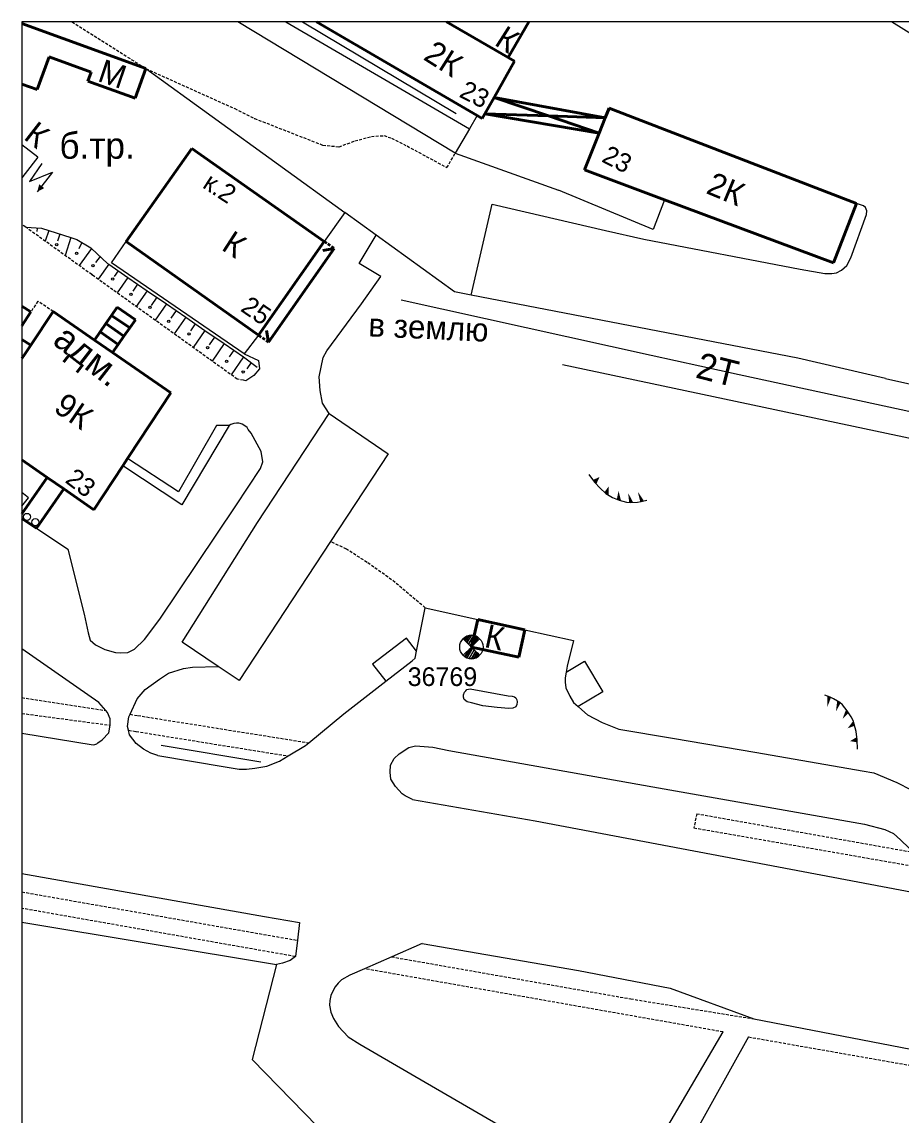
# Model space of a CAD drawing. Extents: x 1000 to 4000, y -5000 to -1000.
# Drawn here: x 2000 to 2150.5, y -1187.3 to -1000 of the extents above; entities that cross this region are included whole.
import ezdxf
from ezdxf.enums import TextEntityAlignment as Align

# ---------------------------------------------------------------- set-up
doc = ezdxf.new("R2010")
doc.units = 0
doc.header["$MEASUREMENT"] = 0
doc.linetypes.add('DASHED', pattern=[0.75, 0.5, -0.25])
for name, color, linetype in [('1', 7, 'CONTINUOUS'), ('11', 7, 'CONTINUOUS'), ('13', 7, 'CONTINUOUS'), ('14', 7, 'CONTINUOUS'), ('16', 7, 'CONTINUOUS'), ('17', 7, 'CONTINUOUS'), ('18', 7, 'CONTINUOUS'), ('19', 7, 'CONTINUOUS'), ('2', 7, 'CONTINUOUS'), ('24', 7, 'CONTINUOUS'), ('37', 7, 'CONTINUOUS'), ('40', 7, 'CONTINUOUS'), ('7', 7, 'CONTINUOUS'), ('CONSTRUCTION_CLASS', 7, 'CONTINUOUS')]:
    doc.layers.add(name, color=color, linetype=linetype)
doc.styles.get("Standard").update_dxf_attribs({"font": 'txt', "height": 0.2})

msp = doc.modelspace()

# ---------------------------------------------------------------- linework, layer by layer
at = {"layer": '1', "color": 253, "linetype": 'Continuous', "lineweight": 0}
for p, q in [((2000, -1000), (2000, -2000)), ((3000, -1000), (2000, -1000))]:
    msp.add_line(p, q, dxfattribs=at)
at = {"layer": '11', "color": 253, "linetype": 'Continuous', "lineweight": 0}
for p, q in [((2021.24, -1008.01), (2055.27, -1032.63)), ((2108.09, -1035.55), (2091.86, -1028.84)), ((2110.04, -1030.47), (2108.09, -1035.55)), ((2055.27, -1032.63), (2051.78, -1037.61)), ((2060.66, -1036.53), (2055.27, -1032.63)), ((2074.05, -1046.23), (2060.66, -1036.53)), ((2015.37, -1041.25), (2017.88, -1037.6)), ((2038.08, -1056.87), (2015.37, -1041.25)), ((2076.93, -1046.79), (2074.05, -1046.23)), ((2132.89, -1057.62), (2076.93, -1046.79)), ((2040.5, -1053.66), (2038.08, -1056.87)), ((2147.86, -1061.07), (2132.89, -1057.62)), ((2147.86, -1061.07), (2167.99, -1065.7)), ((2040.36, -1085.75), (2052.64, -1067.06)), ((2052.64, -1067.06), (2062.7, -1073.98)), ((2033.35, -1069.16), (2026.81, -1080.51)), ((2035.47, -1069.16), (2027.4, -1082.71)), ((2026.81, -1080.51), (2018.11, -1074.77)), ((2062.7, -1073.98), (2052.82, -1089.03)), ((2027.4, -1082.71), (2017.28, -1076.03)), ((2027.46, -1106.23), (2040.36, -1085.75)), ((2052.82, -1089.03), (2037.18, -1112.84)), ((2033.59, -1110.4), (2027.46, -1106.23)), ((2037.18, -1112.84), (2033.59, -1110.4)), ((2000, -1154.23), (2043.61, -1161.45)), ((2043.61, -1161.45), (2039.45, -1177.71)), ((2039.45, -1177.71), (2057.03, -1195.76))]:
    msp.add_line(p, q, dxfattribs=at)
at = {"layer": '11', "color": 253, "linetype": 'DASHED', "lineweight": 0}
for p, q in [((2000.66, -1035.17), (2000, -1034.71)), ((2011.96, -1043.3), (2000.66, -1035.17))]:
    msp.add_line(p, q, dxfattribs=at)
msp.add_point((2011.96, -1043.3), dxfattribs=at)
at = {"layer": '13', "color": 253, "linetype": 'Continuous', "lineweight": 40}
for p, q in [((2077.98, -1016.05), (2050.46, -1000)), ((2072.72, -1000), (2083.27, -1006.11)), ((2083.27, -1006.11), (2086.83, -1000)), ((2000, -1000.29), (2021.24, -1008.01)), ((2004.65, -1005.99), (2002.62, -1011.6)), ((2011.85, -1008.6), (2004.65, -1005.99)), ((2084.36, -1006.74), (2080.85, -1012.93)), ((2083.27, -1006.11), (2084.36, -1006.74)), ((2011.29, -1010.14), (2011.85, -1008.6)), ((2021.24, -1008.01), (2019.4, -1013.08)), ((2002.62, -1011.6), (2000, -1010.7)), ((2019.4, -1013.08), (2011.29, -1010.14)), ((2080.85, -1012.93), (2079.26, -1015.74)), ((2080.85, -1012.93), (2090.18, -1016.12)), ((2080.85, -1012.93), (2099.89, -1016.45)), ((2099.89, -1016.45), (2100.57, -1014.77)), ((2100.57, -1014.77), (2142.93, -1031.1)), ((2078.81, -1016.54), (2077.98, -1016.05)), ((2079.26, -1015.74), (2078.81, -1016.54)), ((2079.26, -1015.74), (2090.18, -1016.12)), ((2079.26, -1015.74), (2098.85, -1019.07)), ((2090.18, -1016.12), (2098.85, -1019.07)), ((2090.18, -1016.12), (2099.89, -1016.45)), ((2098.85, -1019.07), (2099.89, -1016.45)), ((2096.35, -1025.36), (2098.85, -1019.07)), ((2017.88, -1037.6), (2029.08, -1021.67)), ((2029.08, -1021.67), (2051.78, -1037.61)), ((2110.04, -1030.47), (2096.35, -1025.36)), ((2138.98, -1041.26), (2110.04, -1030.47)), ((2142.93, -1031.1), (2138.98, -1041.26)), ((2040.5, -1053.66), (2017.88, -1037.6)), ((2051.78, -1037.61), (2040.5, -1053.66)), ((2053.48, -1038.81), (2042.22, -1054.84)), ((2053.48, -1038.81), (2051.51, -1039.15)), ((2001.52, -1049.69), (2000, -1048.72)), ((2000, -1052.09), (2001.52, -1049.69)), ((2001.53, -1055.37), (2005.36, -1049.6)), ((2005.36, -1049.6), (2012.42, -1054.5)), ((2014.38, -1051.68), (2015.35, -1050.27)), ((2015.35, -1050.27), (2016.33, -1048.86)), ((2015.35, -1050.27), (2018.46, -1052.42)), ((2016.33, -1048.86), (2019.43, -1051.02)), ((2013.4, -1053.08), (2014.38, -1051.68)), ((2014.38, -1051.68), (2017.48, -1053.83)), ((2018.46, -1052.42), (2017.48, -1053.83)), ((2019.43, -1051.02), (2018.46, -1052.42)), ((2012.42, -1054.5), (2013.4, -1053.08)), ((2013.4, -1053.08), (2016.51, -1055.24)), ((2017.48, -1053.83), (2016.51, -1055.24)), ((2042.22, -1054.84), (2041.88, -1052.87)), ((2001.53, -1055.37), (2000, -1054.4)), ((2000.52, -1056.9), (2001.53, -1055.37)), ((2012.42, -1054.5), (2015.53, -1056.65)), ((2016.51, -1055.24), (2015.53, -1056.65)), ((2000, -1057.69), (2000.52, -1056.9)), ((2015.53, -1056.65), (2025.51, -1063.56)), ((2025.51, -1063.56), (2018.33, -1074.43)), ((2018.11, -1074.77), (2017.28, -1076.03)), ((2018.33, -1074.43), (2018.11, -1074.77)), ((2004.34, -1078.03), (2000, -1075.03)), ((2017.28, -1076.03), (2012.3, -1083.56)), ((2000, -1084.29), (2004.34, -1078.03)), ((2007.16, -1079.99), (2004.34, -1078.03)), ((2002.48, -1086.75), (2007.16, -1079.99)), ((2012.3, -1083.56), (2007.16, -1079.99)), ((2000, -1085.08), (2002.48, -1086.75)), ((2076.97, -1107.08), (2078.06, -1102.39)), ((2078.06, -1102.39), (2086.09, -1104.12)), ((2086.09, -1104.12), (2085.08, -1108.83)), ((2085.08, -1108.83), (2076.97, -1107.08))]:
    msp.add_line(p, q, dxfattribs=at)
at = {"layer": '13', "color": 253, "linetype": 'DASHED', "lineweight": 40}
for p, q in [((2051.78, -1037.61), (2053.48, -1038.81)), ((2042.22, -1054.84), (2040.5, -1053.66))]:
    msp.add_line(p, q, dxfattribs=at)
at = {"layer": '14', "color": 253, "linetype": 'Continuous', "lineweight": 0}
for p, q in [((2097.05, -1077.54), (2098.06, -1078.84)), ((2098.06, -1078.84), (2099.03, -1079.89)), ((2099.03, -1079.89), (2100.01, -1080.76)), ((2100.01, -1080.76), (2100.54, -1081.14)), ((2100.54, -1081.14), (2101.12, -1081.47)), ((2101.12, -1081.47), (2102.29, -1081.94)), ((2102.29, -1081.94), (2103.54, -1082.29)), ((2103.54, -1082.29), (2104.14, -1082.34)), ((2104.14, -1082.34), (2105.41, -1082.26)), ((2105.41, -1082.26), (2106.02, -1082.15)), ((2106.02, -1082.15), (2106.99, -1081.93)), ((2138.4, -1115.68), (2137.48, -1115.31)), ((2138.96, -1115.94), (2138.4, -1115.68)), ((2140.05, -1116.6), (2138.96, -1115.94)), ((2140.51, -1116.99), (2140.05, -1116.6)), ((2141.33, -1117.99), (2140.51, -1116.99)), ((2142.02, -1119.05), (2141.33, -1117.99)), ((2142.31, -1119.66), (2142.02, -1119.05)), ((2142.52, -1120.27), (2142.31, -1119.66)), ((2142.83, -1121.55), (2142.52, -1120.27)), ((2143.02, -1122.96), (2142.83, -1121.55)), ((2143.1, -1124.6), (2143.02, -1122.96))]:
    msp.add_line(p, q, dxfattribs=at)
for points in [[(2098.35, -1079.19), (2097.77, -1078.48), (2098.91, -1077.95)], [(2100.46, -1081.09), (2099.76, -1080.57), (2100.5, -1079.52)], [(2102.6, -1082.04), (2101.87, -1081.77), (2102.16, -1080.36)], [(2106.51, -1082.04), (2105.87, -1082.17), (2105.46, -1080.5)], [(2104.68, -1082.34), (2103.98, -1082.33), (2103.81, -1080.71)], [(2137.93, -1115.49), (2138.53, -1115.75), (2137.91, -1117.36)], [(2139.61, -1116.3), (2140.17, -1116.7), (2139.38, -1118.13)], [(2141.14, -1117.73), (2141.58, -1118.37), (2140.53, -1119.37)], [(2142.34, -1119.74), (2142.62, -1120.57), (2141.41, -1121)], [(2142.98, -1122.5), (2143.05, -1123.42), (2141.82, -1123.2)]]:
    msp.add_solid(points, dxfattribs=at)
at = {"layer": '16', "color": 253, "linetype": 'Continuous', "lineweight": 0}
for p, q in [((2002.72, -1023.15), (2000, -1021.06)), ((2002.72, -1023.15), (2000.55, -1025.99)), ((2003.43, -1024.25), (2001.31, -1027.32)), ((2000.55, -1025.99), (2000, -1026.71)), ((2001.31, -1027.32), (2005.26, -1025.74)), ((2005.26, -1025.74), (2002.63, -1029.12))]:
    msp.add_line(p, q, dxfattribs=at)
msp.add_solid([(2002.63, -1029.12), (2002.96, -1027.82), (2003.83, -1028.47)], dxfattribs=at)
at = {"layer": '18', "color": 253, "linetype": 'Continuous', "lineweight": 0}
for p, q in [((2064.92, -1047.63), (2107.75, -1057.12)), ((2107.75, -1057.12), (2116.08, -1058.92)), ((2116.08, -1058.92), (2122.81, -1060.38)), ((2122.81, -1060.38), (2171.6, -1070.98))]:
    msp.add_line(p, q, dxfattribs=at)
at = {"layer": '2', "color": 253, "linetype": 'Continuous', "lineweight": 0}
msp.add_circle((2076.97, -1107.08), 2, dxfattribs=at)
msp.add_3dface([(2075.55, -1108.49), (2076.97, -1107.08), (2075.55, -1108.49)], dxfattribs=at)
at = {"layer": '24', "color": 253, "linetype": 'DASHED', "lineweight": 0}
for p, q in [((2008.59, -1000), (2021.24, -1008.01)), ((2021.24, -1008.01), (2036.44, -1014.86)), ((2036.44, -1014.86), (2039.83, -1016.54)), ((2039.83, -1016.54), (2051.54, -1021.13)), ((2054.31, -1021.39), (2057.03, -1020.4)), ((2057.03, -1020.4), (2059.84, -1019.62)), ((2059.84, -1019.62), (2062.01, -1019.49)), ((2062.01, -1019.49), (2063.31, -1019.92)), ((2063.31, -1019.92), (2065.95, -1021.26)), ((2051.54, -1021.13), (2054.31, -1021.39)), ((2065.95, -1021.26), (2072.77, -1024.96)), ((2072.77, -1024.96), (2074.21, -1022.49)), ((2036.88, -1061.21), (2011.96, -1043.3)), ((2002.73, -1047.86), (2001.52, -1049.69)), ((2005.36, -1049.6), (2002.73, -1047.86)), ((2037.95, -1061.4), (2036.88, -1061.21)), ((2055.56, -1090.3), (2052.82, -1089.03)), ((2059.1, -1092.58), (2055.56, -1090.3)), ((2063.31, -1095.55), (2059.1, -1092.58)), ((2069.07, -1100.36), (2063.31, -1095.55)), ((2000, -1115.74), (2014.35, -1117.96)), ((2000, -1118.45), (2015.1, -1120.47)), ((2018.53, -1118.61), (2019.85, -1118.82)), ((2019.85, -1118.82), (2049.16, -1123.49)), ((2018.25, -1121.35), (2019.56, -1121.55)), ((2019.56, -1121.55), (2045.59, -1125.74)), ((2115.54, -1135.63), (2115.08, -1138.06)), ((2115.54, -1135.63), (2152.41, -1142.2)), ((2115.08, -1138.06), (2154.46, -1144.92)), ((2000, -1149.03), (2047.17, -1157.32)), ((2046.85, -1160.11), (2000, -1151.85)), ((2063.32, -1160.15), (2104.25, -1167.35)), ((2120.08, -1173.02), (2058.66, -1162.19)), ((2104.25, -1167.35), (2125.34, -1170.78)), ((2124.42, -1173.87), (2156.45, -1179.5))]:
    msp.add_line(p, q, dxfattribs=at)
at = {"layer": '24', "color": 253, "linetype": 'Continuous', "lineweight": 0}
for p, q in [((2074.21, -1022.49), (2036.96, -1000)), ((2045.19, -1000), (2076.63, -1018.35)), ((2175.6, -1016.72), (2148.89, -1000)), ((2077.98, -1016.05), (2076.63, -1018.35)), ((2076.63, -1018.35), (2074.21, -1022.49)), ((2074.21, -1022.49), (2091.86, -1028.84)), ((2076.93, -1046.79), (2080.53, -1031.25)), ((2080.53, -1031.25), (2099.92, -1035.72)), ((2144.1, -1031.49), (2142.93, -1031.1)), ((2144.46, -1031.81), (2144.1, -1031.49)), ((2144.7, -1032.37), (2144.46, -1031.81)), ((2141.91, -1040.44), (2144.62, -1032.97)), ((2144.62, -1032.97), (2144.7, -1032.37)), ((2057.75, -1041.37), (2060.66, -1036.53)), ((2099.92, -1035.72), (2106.49, -1037.24)), ((2106.49, -1037.24), (2133.25, -1042.36)), ((2141.27, -1041.76), (2141.91, -1040.44)), ((2061.46, -1043.6), (2057.75, -1041.37)), ((2133.25, -1042.36), (2137.51, -1043.12)), ((2138.67, -1043.08), (2139.47, -1042.96)), ((2139.47, -1042.96), (2140.35, -1042.56)), ((2140.35, -1042.56), (2141.27, -1041.76)), ((2058.16, -1048.32), (2061.46, -1043.6)), ((2137.51, -1043.12), (2138.67, -1043.08)), ((2052.24, -1056.36), (2058.16, -1048.32)), ((2038.08, -1056.87), (2040.52, -1058)), ((2040.52, -1058), (2040.67, -1059.41)), ((2050.93, -1060.83), (2051.61, -1057.5)), ((2051.61, -1057.5), (2052.24, -1056.36)), ((2040.67, -1059.41), (2039.71, -1060.55)), ((2038.36, -1061.47), (2037.95, -1061.4)), ((2039.71, -1060.55), (2038.36, -1061.47)), ((2051.05, -1063.17), (2050.93, -1060.83)), ((2051.5, -1065.33), (2051.05, -1063.17)), ((2052.64, -1067.06), (2051.5, -1065.33)), ((2035.47, -1069.16), (2033.35, -1069.16)), ((2035.78, -1068.99), (2035.47, -1069.16)), ((2036.29, -1068.82), (2035.78, -1068.99)), ((2036.74, -1068.74), (2036.29, -1068.82)), ((2037.13, -1068.73), (2036.74, -1068.74)), ((2037.35, -1068.77), (2037.13, -1068.73)), ((2037.71, -1068.9), (2037.35, -1068.77)), ((2038.17, -1069.2), (2037.71, -1068.9)), ((2038.58, -1069.51), (2038.17, -1069.2)), ((2038.77, -1069.8), (2038.58, -1069.51)), ((2039.28, -1070.44), (2038.77, -1069.8)), ((2039.96, -1071.73), (2039.28, -1070.44)), ((2040.99, -1073.62), (2039.96, -1071.73)), ((2041.28, -1075.38), (2040.99, -1073.62)), ((2036.62, -1082.88), (2040.88, -1076.52)), ((2040.88, -1076.52), (2041.28, -1075.38)), ((2001.12, -1081.54), (2000, -1080.63)), ((2000, -1082.94), (2001.12, -1081.54)), ((2023.63, -1102.32), (2036.62, -1082.88)), ((2002.48, -1086.75), (2007.87, -1090.35)), ((2007.87, -1090.35), (2010.66, -1101.45)), ((2067.59, -1107.78), (2069.07, -1100.36)), ((2069.07, -1100.36), (2078.06, -1102.39)), ((2010.66, -1101.45), (2011.34, -1104.64)), ((2020.97, -1105.79), (2023.63, -1102.32)), ((2011.34, -1104.64), (2011.68, -1105.9)), ((2086.09, -1104.12), (2094.44, -1105.96)), ((2011.68, -1105.9), (2012.59, -1106.7)), ((2012.59, -1106.7), (2014.19, -1107.49)), ((2019.26, -1107.44), (2020.97, -1105.79)), ((2065.85, -1105.54), (2060.05, -1110.03)), ((2067.59, -1107.78), (2065.85, -1105.54)), ((2094.44, -1105.96), (2093.35, -1110.34)), ((2013.16, -1116.56), (2000, -1107.4)), ((2014.19, -1107.49), (2016.01, -1108.01)), ((2016.01, -1108.01), (2016.92, -1108.07)), ((2016.92, -1108.07), (2018.17, -1108.01)), ((2018.17, -1108.01), (2019.26, -1107.44)), ((2067.34, -1108.99), (2067.59, -1107.78)), ((2029.2, -1110.53), (2033.59, -1110.4)), ((2060.05, -1110.03), (2062.31, -1112.95)), ((2062.31, -1112.95), (2066.82, -1109.46)), ((2066.82, -1109.46), (2067.34, -1108.99)), ((2093.18, -1111.38), (2096.36, -1109.49)), ((2093.35, -1110.34), (2093.18, -1111.38)), ((2096.36, -1109.49), (2099.49, -1114.77)), ((2023.55, -1112.57), (2025.1, -1111.56)), ((2025.1, -1111.56), (2027.68, -1110.74)), ((2027.68, -1110.74), (2029.2, -1110.53)), ((2093.18, -1111.38), (2093.03, -1112.34)), ((2093.03, -1112.34), (2093.03, -1113.13)), ((2021.09, -1114.38), (2023.55, -1112.57)), ((2055.1, -1118.54), (2062.31, -1112.95)), ((2093.03, -1113.13), (2093.12, -1114.1)), ((2093.12, -1114.1), (2093.82, -1115.5)), ((2018.53, -1118.61), (2019.73, -1115.96)), ((2019.73, -1115.96), (2021.09, -1114.38)), ((2075.61, -1115.27), (2075.8, -1114.8)), ((2075.61, -1115.7), (2075.61, -1115.27)), ((2075.74, -1116.1), (2075.61, -1115.7)), ((2076.27, -1116.48), (2075.74, -1116.1)), ((2075.8, -1114.8), (2076.01, -1114.56)), ((2076.01, -1114.56), (2076.21, -1114.35)), ((2076.21, -1114.35), (2076.78, -1114.27)), ((2076.78, -1114.27), (2083.25, -1115.42)), ((2083.25, -1115.42), (2083.97, -1115.5)), ((2083.97, -1115.5), (2084.32, -1115.61)), ((2084.32, -1115.61), (2084.59, -1115.78)), ((2084.59, -1115.78), (2084.74, -1116.12)), ((2093.82, -1115.5), (2094.45, -1116.57)), ((2099.49, -1114.77), (2095.25, -1117.29)), ((2014.35, -1117.96), (2013.16, -1116.56)), ((2014.64, -1118.32), (2014.35, -1117.96)), ((2076.97, -1116.64), (2076.27, -1116.48)), ((2078.92, -1117.13), (2076.97, -1116.64)), ((2081.37, -1117.47), (2078.92, -1117.13)), ((2083.4, -1117.59), (2081.37, -1117.47)), ((2084.08, -1117.53), (2083.4, -1117.59)), ((2084.57, -1117.32), (2084.08, -1117.53)), ((2084.74, -1116.93), (2084.57, -1117.32)), ((2084.74, -1116.12), (2084.78, -1116.49)), ((2084.78, -1116.49), (2084.74, -1116.93)), ((2094.45, -1116.57), (2095.25, -1117.29)), ((2095.25, -1117.29), (2095.88, -1117.87)), ((2095.88, -1117.87), (2096.82, -1118.68)), ((2015.1, -1119.38), (2014.64, -1118.32)), ((2015.1, -1120.47), (2015.1, -1119.38)), ((2018.09, -1120.7), (2018.33, -1119.06)), ((2018.33, -1119.06), (2018.53, -1118.61)), ((2049.16, -1123.49), (2055.1, -1118.54)), ((2096.82, -1118.68), (2099.37, -1120.02)), ((2014.89, -1121.81), (2015.1, -1120.47)), ((2018.25, -1121.35), (2018.09, -1120.7)), ((2018.45, -1122.12), (2018.25, -1121.35)), ((2099.37, -1120.02), (2102.19, -1121.15)), ((2102.19, -1121.15), (2111.38, -1122.72)), ((2000, -1121.82), (2012.18, -1123.84)), ((2012.86, -1123.64), (2013.03, -1123.52)), ((2013.03, -1123.52), (2013.76, -1122.97)), ((2013.76, -1122.97), (2014.89, -1121.81)), ((2019.58, -1123.61), (2018.45, -1122.12)), ((2048.57, -1123.98), (2049.16, -1123.49)), ((2111.38, -1122.72), (2125.85, -1125.15)), ((2012.18, -1123.84), (2012.49, -1123.8)), ((2012.49, -1123.8), (2012.64, -1123.73)), ((2012.64, -1123.73), (2012.86, -1123.64)), ((2020.85, -1124.59), (2019.58, -1123.61)), ((2022.1, -1125.25), (2020.85, -1124.59)), ((2023.29, -1125.68), (2022.1, -1125.25)), ((2045.59, -1125.74), (2048.57, -1123.98)), ((2063.77, -1126.16), (2064.62, -1125.37)), ((2064.62, -1125.37), (2066.26, -1124.28)), ((2066.26, -1124.28), (2067.41, -1124)), ((2067.41, -1124), (2070.36, -1124.21)), ((2070.36, -1124.21), (2073.12, -1124.79)), ((2073.12, -1124.79), (2108.06, -1131.02)), ((2125.85, -1125.15), (2143.86, -1128.27)), ((2023.29, -1125.68), (2034.83, -1127.59)), ((2041.96, -1127.47), (2044.12, -1126.62)), ((2044.12, -1126.62), (2045.59, -1125.74)), ((2063.04, -1128.53), (2063.1, -1127.34)), ((2063.1, -1127.34), (2063.77, -1126.16)), ((2034.83, -1127.59), (2037.2, -1128)), ((2037.2, -1128), (2037.94, -1128.02)), ((2037.94, -1128.02), (2038.44, -1127.98)), ((2038.44, -1127.98), (2039.86, -1127.82)), ((2039.86, -1127.82), (2041.96, -1127.47)), ((2063.16, -1129.71), (2063.04, -1128.53)), ((2143.86, -1128.27), (2145.86, -1128.63)), ((2145.86, -1128.63), (2149.83, -1130.3)), ((2063.98, -1130.99), (2063.16, -1129.71)), ((2065.11, -1132.24), (2063.98, -1130.99)), ((2108.06, -1131.02), (2144.25, -1137.45)), ((2149.83, -1130.3), (2152.28, -1131.57)), ((2065.6, -1132.6), (2065.11, -1132.24)), ((2066.09, -1132.82), (2065.6, -1132.6)), ((2066.89, -1133.18), (2066.09, -1132.82)), ((2066.89, -1133.18), (2087.88, -1136.85)), ((2087.88, -1136.85), (2152.52, -1149.08)), ((2144.25, -1137.45), (2147.76, -1138.33)), ((2147.76, -1138.33), (2149.24, -1139.03)), ((2149.24, -1139.03), (2150.46, -1140.12)), ((2150.46, -1140.12), (2151.91, -1141.55)), ((2000, -1145.89), (2041.55, -1153.22)), ((2041.55, -1153.22), (2047.52, -1154.25)), ((2047.52, -1154.25), (2047.17, -1157.32)), ((2047.17, -1157.32), (2046.85, -1160.11)), ((2068.55, -1157.87), (2063.32, -1160.15)), ((2068.55, -1157.87), (2095.3, -1162.47)), ((2045.91, -1160.79), (2044.65, -1161.25)), ((2046.85, -1160.11), (2045.91, -1160.79)), ((2063.32, -1160.15), (2058.66, -1162.19)), ((2044.65, -1161.25), (2043.61, -1161.45)), ((2058.66, -1162.19), (2056.18, -1163.27)), ((2095.3, -1162.47), (2110.99, -1165.52)), ((2054.18, -1164.66), (2053.62, -1165.27)), ((2054.7, -1164.09), (2054.18, -1164.66)), ((2056.18, -1163.27), (2054.7, -1164.09)), ((2053.2, -1166.13), (2052.91, -1166.8)), ((2053.62, -1165.27), (2053.2, -1166.13)), ((2110.99, -1165.52), (2125.34, -1170.78)), ((2052.75, -1167.63), (2052.7, -1168.41)), ((2052.7, -1168.41), (2052.88, -1169.63)), ((2052.91, -1166.8), (2052.75, -1167.63)), ((2052.88, -1169.63), (2053.34, -1170.73)), ((2053.34, -1170.73), (2054.21, -1172.09)), ((2054.21, -1172.09), (2055.89, -1173.87)), ((2125.34, -1170.78), (2152.21, -1175.97)), ((2055.89, -1173.87), (2057.89, -1175.11)), ((2103.38, -1201.48), (2120.08, -1173.02)), ((2124.42, -1173.87), (2111.44, -1197.16)), ((2057.89, -1175.11), (2069.07, -1181.63)), ((2069.07, -1181.63), (2103.38, -1201.48))]:
    msp.add_line(p, q, dxfattribs=at)
at = {"layer": '37', "color": 253, "linetype": 'Continuous', "lineweight": 0}
for p, q in [((2000.66, -1035.17), (2003.36, -1035.36)), ((2002.63, -1035.31), (2002.54, -1035.92)), ((2003.36, -1035.36), (2004.59, -1035.74)), ((2004.59, -1035.74), (2004.01, -1037.58)), ((2004.59, -1035.74), (2008.41, -1036.95)), ((2006.5, -1036.35), (2006.12, -1037.57)), ((2008.41, -1036.95), (2007.43, -1040.04)), ((2008.41, -1036.95), (2009.39, -1037.26)), ((2009.39, -1037.26), (2011.82, -1038.73)), ((2010.28, -1037.8), (2009.74, -1038.9)), ((2011.92, -1038.82), (2009.81, -1041.75)), ((2011.82, -1038.73), (2011.92, -1038.82)), ((2011.92, -1038.82), (2014.67, -1041.38)), ((2013.38, -1040.18), (2012.6, -1041.21)), ((2014.87, -1041.51), (2013.09, -1044.1)), ((2014.67, -1041.38), (2014.87, -1041.51)), ((2014.87, -1041.51), (2018.16, -1043.78)), ((2016.51, -1042.65), (2015.83, -1043.64)), ((2018.16, -1043.78), (2016.33, -1046.44)), ((2018.16, -1043.78), (2021.46, -1046.05)), ((2019.81, -1044.91), (2018.98, -1046.11)), ((2021.46, -1046.05), (2019.58, -1048.77)), ((2021.46, -1046.05), (2024.75, -1048.32)), ((2023.11, -1047.18), (2022.15, -1048.57)), ((2024.75, -1048.32), (2022.83, -1051.11)), ((2024.75, -1048.32), (2028.05, -1050.58)), ((2026.4, -1049.45), (2025.51, -1050.75)), ((2028.05, -1050.58), (2026.08, -1053.44)), ((2028.05, -1050.58), (2031.34, -1052.85)), ((2029.7, -1051.71), (2028.88, -1052.9)), ((2031.34, -1052.85), (2029.33, -1055.78)), ((2031.34, -1052.85), (2034.64, -1055.12)), ((2032.99, -1053.98), (2032.06, -1055.33)), ((2034.64, -1055.12), (2032.58, -1058.12)), ((2034.64, -1055.12), (2037.93, -1057.38)), ((2036.29, -1056.25), (2035.52, -1057.37)), ((2037.93, -1057.38), (2035.82, -1060.45)), ((2037.93, -1057.38), (2038.19, -1057.56)), ((2038.19, -1057.56), (2040.3, -1059.14)), ((2039.24, -1058.35), (2038.5, -1059.42)), ((2206.72, -1082.96), (2092.54, -1058.77))]:
    msp.add_line(p, q, dxfattribs=at)
for centre in [(2005.98, -1038.14), (2009.38, -1039.63), (2012.16, -1041.76), (2015.55, -1044.07), (2018.68, -1046.65), (2021.92, -1048.92), (2025.16, -1051.3), (2028.62, -1053.46), (2031.81, -1055.83), (2035.05, -1058.15), (2037.89, -1060)]:
    msp.add_circle(centre, 0.2, dxfattribs=at)
at = {"layer": '40', "color": 253, "linetype": 'Continuous', "lineweight": 0}
for p, q in [((2048.04, -1000), (2074.34, -1015.72)), ((2023.86, -1123.91), (2040.93, -1126.76))]:
    msp.add_line(p, q, dxfattribs=at)
at = {"layer": '7', "color": 253, "linetype": 'Continuous', "lineweight": 0}
for centre in [(2000.88, -1084.8), (2002.31, -1085.71)]:
    msp.add_ellipse(centre, major_axis=(0, 0.615), ratio=0.994306, dxfattribs=at)

# ---------------------------------------------------------------- texts
at = {"layer": '17', "color": 253, "linetype": 'Continuous', "lineweight": 0}
for s, height, rotation, p in [('К', 4, 327.4674, (2083.11, -1003)), ('2К', 4, 327.7103, (2072.22, -1006.26)), ('М', 4, 341.3865, (2015.53, -1008.91)), ('23', 3.2, 333.1395, (2077.55, -1012.41)), ('К', 4, 322.1439, (2002.59, -1019.34)), ('23', 3.2, 333.1395, (2101.95, -1023.52)), ('2К', 4, 337.4366, (2120.56, -1028.59)), ('к.2', 3.2, 326.7177, (2033.92, -1028.43)), ('К', 4, 327.1132, (2036.38, -1038.1)), ('25', 3.2, 325.4092, (2040.14, -1049.44)), ('адм.', 4.5, 322.1668, (2011.04, -1057.65)), ('9К', 4, 325.5669, (2008.88, -1066.67)), ('23', 3.2, 322.7525, (2010.1, -1078.93)), ('К', 4, 347.8444, (2080.96, -1105.43))]:
    msp.add_text(s, height=height, rotation=rotation, dxfattribs=at).set_placement(p, align=Align.MIDDLE)
at = {"layer": '19', "color": 253, "linetype": 'Continuous', "lineweight": 0}
for s, height, rotation, p in [('в землю', 4, 357.3984, (2069.63, -1052.36)), ('2Т', 4.5, 345.9386, (2119.13, -1059.54))]:
    msp.add_text(s, height=height, rotation=rotation, dxfattribs=at).set_placement(p, align=Align.MIDDLE)
at = {"layer": '2', "color": 253, "linetype": 'Continuous', "lineweight": 0}
msp.add_text('36769', height=3.2, dxfattribs=at).set_placement((2072.01, -1112.16), align=Align.MIDDLE)
at = {"layer": 'CONSTRUCTION_CLASS', "color": 253, "linetype": 'Continuous', "lineweight": 0}
msp.add_text('б.тр.', height=4.5, dxfattribs=at).set_placement((2012.88, -1021.72), align=Align.MIDDLE)

# ---------------------------------------------------------------- meshes
at = {"layer": '2', "color": 253, "linetype": 'Continuous', "lineweight": 0}
mesh = msp.add_polyface(dxfattribs=at)
corners = [(2078.38, -1105.67), (2078.1, -1105.43), (2077.26, -1106.79), (2078.02, -1105.39), (2076.97, -1107.08), (2077.76, -1105.24), (2076.76, -1106.87), (2077.38, -1105.12), (2076.47, -1106.58), (2076.97, -1105.08), (2076.2, -1106.31), (2076.56, -1105.12), (2075.97, -1106.08), (2076.18, -1105.24), (2075.78, -1105.89), (2075.84, -1105.43), (2075.64, -1105.75), (2075.56, -1105.67), (2075.56, -1105.67)]
mesh.append_faces([[corners[k] for k in face] for face in [(0, 0, 1, 2), (2, 1, 3, 4), (4, 3, 5, 6), (6, 5, 7, 8), (8, 7, 9, 10), (10, 9, 11, 12), (12, 11, 13, 14), (14, 13, 15, 16), (16, 15, 18, 17)]], dxfattribs={"vtx0": -1, "vtx2": -1, "color": 253})
mesh = msp.add_polyface(dxfattribs=at)
corners = [(2078.38, -1108.49), (2078.1, -1108.73), (2078.3, -1108.41), (2077.76, -1108.92), (2078.16, -1108.27), (2077.38, -1109.04), (2077.97, -1108.08), (2076.97, -1109.08), (2077.74, -1107.85), (2076.56, -1109.04), (2077.47, -1107.58), (2076.18, -1108.92), (2077.18, -1107.29), (2075.92, -1108.77), (2076.97, -1107.08), (2075.84, -1108.73), (2076.68, -1107.37), (2075.56, -1108.49), (2075.56, -1108.49)]
mesh.append_faces([[corners[k] for k in face] for face in [(0, 0, 2, 1), (1, 2, 4, 3), (3, 4, 6, 5), (5, 6, 8, 7), (7, 8, 10, 9), (9, 10, 12, 11), (11, 12, 14, 13), (13, 14, 16, 15), (15, 16, 18, 17)]], dxfattribs={"vtx0": -1, "vtx2": -1, "color": 253})

doc.saveas('drawing.dxf')
